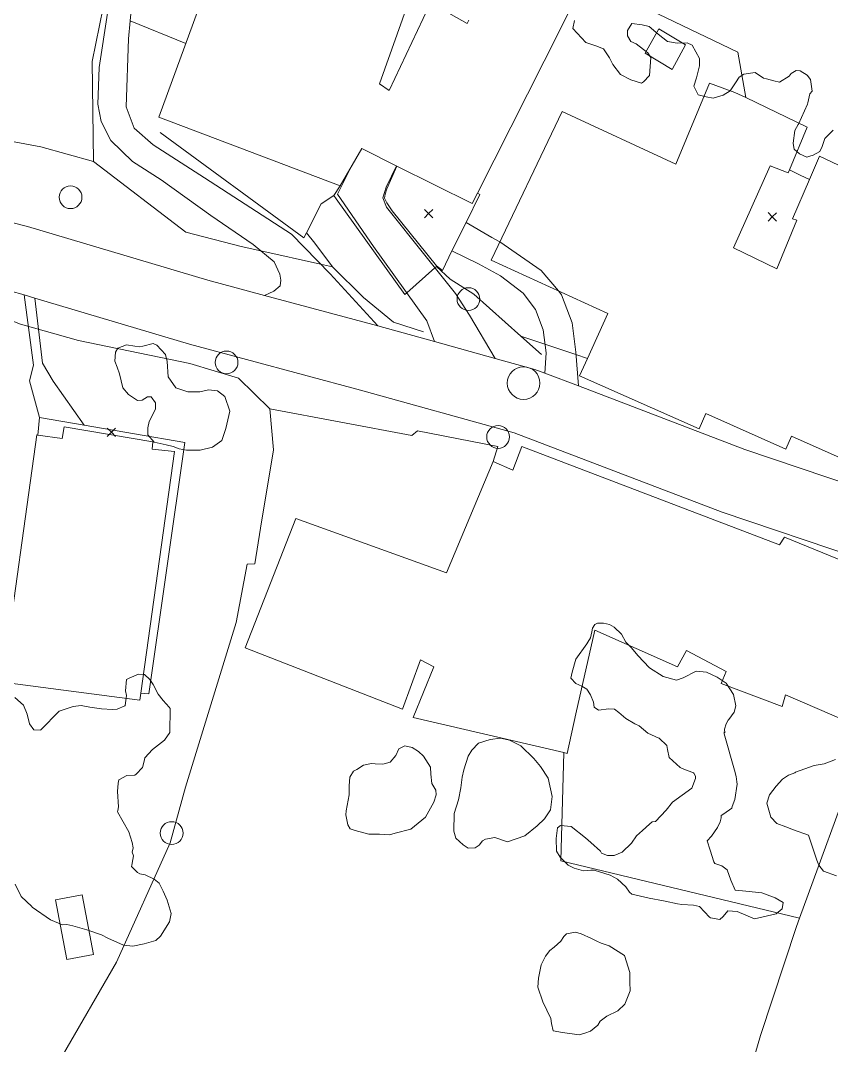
# Model space of a CAD drawing. Header units: metres. Extents: x 4652992 to 4879070, y 2074171 to 2309877.
# Drawn here: x 4654450.7 to 4654505.5, y 2307701.6 to 2307770.9 of the extents above; entities that cross this region are included whole.
import ezdxf

# ---------------------------------------------------------------- set-up
doc = ezdxf.new("R2010")
doc.units = ezdxf.units.M
doc.header["$MEASUREMENT"] = 0
doc.linetypes.add('DGN Style 2', pattern=[66.27138, 39.762828, -26.508552])
doc.layers.get('0').update_dxf_attribs({"color": 4, "lineweight": 0})
for name, color, linetype, lineweight in [('Level 18', 5, 'Continuous', 0), ('Level 30', 5, 'Continuous', 0), ('Level 31', 38, 'Continuous', 0), ('Level 35', 4, 'Continuous', 0), ('Level 36', 1, 'Continuous', 0), ('Level 37', 3, 'Continuous', 0), ('Level 38', 3, 'Continuous', 0), ('Level 40', 1, 'Continuous', 0), ('Level 45', 9, 'Continuous', 0), ('Level 53', 5, 'Continuous', 0), ('Level 54', 30, 'DGN Style 2', 0), ('Level 61', 4, 'Continuous', 0), ('Level 62', 4, 'Continuous', 0), ('Level 63', 3, 'Continuous', 0)]:
    doc.layers.add(name, color=color, linetype=linetype, lineweight=lineweight)

# ---------------------------------------------------------------- blocks, each defined once
blk = doc.blocks.new('POSTE')
at = {"color": 0, "linetype": 'ByBlock', "lineweight": -2}
blk.add_circle((0, 0), 0.770001, dxfattribs=at)
blk = doc.blocks.new('AL')
at = {"color": 0, "linetype": 'ByBlock', "lineweight": -2, "ltscale": 10}
blk.add_circle((0, 0), 1.100002, dxfattribs=at)
blk = doc.blocks.new('COTA')
at = {"color": 0, "linetype": 'ByBlock', "lineweight": -2, "ltscale": 10}
for p, q in [((0, 0), (-1.419522, -1.408457)), ((-1.408457, 1.419522), (0, 0)), ((1.419522, 1.408457), (0, 0)), ((0, 0), (1.408457, -1.419522))]:
    blk.add_line(p, q, dxfattribs=at)

msp = doc.modelspace()

# ---------------------------------------------------------------- linework, layer by layer
at = {"layer": 'Level 18', "color": 30}
for points in [[(4654507.377905, 2307734.559647, 1397.068124), (4654498.156626, 2307737.669465, 1396.105281), (4654484.089494, 2307743.039928, 1394.481542), (4654473.700977, 2307745.921774, 1392.658126), (4654462.159685, 2307749.02787, 1390.321371), (4654451.690158, 2307752.143324, 1388.355251), (4654450.971616, 2307752.357143, 1388.220312), (4654450.017867, 2307752.640954, 1388.041204), (4654438.969103, 2307755.361598, 1386.078942), (4654433.32007, 2307756.942491, 1385.140306), (4654431.283865, 2307758.076758, 1384.725825), (4654431.053477, 2307758.314531, 1384.651338), (4654429.433109, 2307759.987744, 1384.24816), (4654427.825507, 2307762.7131, 1383.581293), (4654427.043122, 2307766.295843, 1382.873555), (4654423.423539, 2307791.387965, 1378.17038), (4654422.099488, 2307801.584107, 1376.510675)], [(4654508.965251, 2307738.773335, 1397.267698), (4654499.678726, 2307741.905157, 1396.136975), (4654488.43172, 2307746.198969, 1394.922048), (4654486.158193, 2307747.066942, 1394.592317), (4654485.496556, 2307747.319538, 1394.51253), (4654482.799812, 2307748.067634, 1393.99752), (4654478.706817, 2307749.203059, 1393.312496), (4654474.887181, 2307750.262652, 1392.525362), (4654467.228898, 2307752.323718, 1391.127527), (4654463.386362, 2307753.357856, 1390.395421), (4654451.198241, 2307756.984718, 1388.123929), (4654440.109151, 2307759.791417, 1385.973779), (4654435.732734, 2307761.630846, 1384.681276), (4654434.741735, 2307762.182882, 1384.441764), (4654433.725052, 2307763.232652, 1384.081107), (4654432.755555, 2307764.876232, 1383.609569), (4654430.216678, 2307773.820591, 1381.500061), (4654427.880385, 2307792.010023, 1378.10634), (4654426.957276, 2307801.598877, 1376.426048)]]:
    msp.add_polyline3d(points, dxfattribs=at)
at = {"layer": 'Level 30', "color": 1}
for points in [[(4654488.614149, 2307773.15139, 1399.3515), (4654486.118183, 2307768.152627, 1402.2515), (4654481.60855, 2307759.23302, 1402.0661), (4654481.252968, 2307758.529714, 1402.0515), (4654476.176016, 2307761.066044, 1402.0515), (4654473.799352, 2307762.253372, 1402.0515), (4654472.337109, 2307759.738862, 1399.0515), (4654460.069012, 2307764.383081, 1398.8515), (4654465.356334, 2307778.804447, 1398.2515)], [(4654477.740175, 2307774.382436, 1397.4515), (4654474.989081, 2307766.625655, 1398.56), (4654475.653464, 2307766.182002, 1402.1515), (4654478.329906, 2307771.846026, 1401.6158)], [(4654478.959963, 2307771.812993, 1401.1288), (4654480.914603, 2307770.700748, 1399.3515), (4654481.024291, 2307770.930802, 1399.3515)], [(4654519.396934, 2307735.445538, 1403.0515), (4654502.843494, 2307742.79661, 1402.0515), (4654502.453048, 2307741.923131, 1399.4515), (4654497.043264, 2307744.332619, 1399.3515), (4654496.594266, 2307743.293044, 1399.3515), (4654488.499428, 2307746.875756, 1399.3515), (4654489.042138, 2307748.063992, 1399.4359), (4654490.429288, 2307751.101089, 1399.6515), (4654482.533136, 2307754.713327, 1399.2515), (4654487.335097, 2307764.755937, 1399.2515), (4654495.025322, 2307761.199513, 1400.1515), (4654497.300961, 2307766.674314, 1398.6515), (4654499.019045, 2307766.044025, 1399.8515), (4654499.744115, 2307765.696059, 1399.8515), (4654503.891017, 2307763.705934, 1399.8515)], [(4654503.891017, 2307763.705934, 1399.8515), (4654502.704427, 2307760.80743, 1399.8515), (4654502.70441, 2307760.807389, 1399.8515), (4654502.619579, 2307760.60017, 1399.8515), (4654501.403567, 2307761.082264, 1399.8515), (4654498.913772, 2307755.54069, 1399.3515), (4654501.849907, 2307754.11543, 1399.5515), (4654503.193829, 2307757.400759, 1399.5515), (4654502.902202, 2307757.506871, 1399.5515), (4654504.052504, 2307760.156984, 1399.5515), (4654504.052519, 2307760.15702, 1399.5515), (4654504.733912, 2307761.72684, 1399.5515), (4654509.821314, 2307759.322244, 1400.3515)], [(4654458.854627, 2307725.439102, 1390.228742), (4654458.788109, 2307724.96478, 1390.228742), (4654449.522985, 2307726.169597, 1390.228742), (4654451.826811, 2307742.893093, 1390.228742), (4654451.909445, 2307742.880966, 1390.228742), (4654453.543458, 2307742.64118, 1390.228742), (4654453.682463, 2307743.445979, 1392.228742), (4654459.671513, 2307742.432245, 1392.728742), (4654459.636701, 2307741.922403, 1392.728742), (4654461.144548, 2307741.767967, 1390.228742), (4654458.854627, 2307725.439102, 1390.228742)], [(4654508.853215, 2307722.549826, 1399.1337), (4654502.429757, 2307725.325666, 1399.1337), (4654502.197812, 2307724.523378, 1401.3337), (4654498.075156, 2307726.090592, 1401.3337), (4654498.425255, 2307726.906219, 1401.3337), (4654495.742245, 2307728.328352, 1398.6337), (4654495.135739, 2307727.221176, 1398.0337), (4654489.540123, 2307729.699293, 1397.5337), (4654488.273484, 2307724.030411, 1399.2137), (4654487.684692, 2307721.355106, 1397.4994), (4654487.442801, 2307721.411702, 1397.483938), (4654477.27064, 2307723.791706, 1396.8337), (4654478.661864, 2307727.21549, 1396.8337), (4654477.767349, 2307727.67508, 1396.8337), (4654476.53814, 2307724.356532, 1396.8337), (4654465.904589, 2307728.498339, 1396.8337), (4654469.347792, 2307737.238429, 1397.7337), (4654479.521876, 2307733.572232, 1397.7337), (4654482.672004, 2307741.09042, 1397.734), (4654484.005647, 2307740.497491, 1398.4337), (4654484.609618, 2307742.107505, 1398.4337)], [(4654484.609618, 2307742.107505, 1398.4337), (4654502.028248, 2307735.460086, 1399.3337), (4654502.358132, 2307735.971675, 1401.9337), (4654512.113538, 2307731.988848, 1401.4337)]]:
    msp.add_polyline3d(points, dxfattribs=at)
at = {"layer": 'Level 31', "elevation": 1388.540569, "flags": 128}
msp.add_lwpolyline([(4654455.661299, 2307707.775622), (4654453.855885, 2307707.431371), (4654453.087911, 2307711.45898), (4654454.893324, 2307711.803231), (4654455.661299, 2307707.775622)], dxfattribs=at)
at = {"layer": 'Level 31'}
msp.add_polyline3d([(4654495.66524, 2307769.273023, 1398.7348), (4654494.780285, 2307767.599481, 1399.5048), (4654492.948885, 2307768.703553, 1399.1548), (4654493.883498, 2307770.348885, 1398.8748), (4654495.66524, 2307769.273023, 1398.7348)], dxfattribs=at)
at = {"layer": 'Level 35'}
for points in [[(4654460.158444, 2307763.331982, 1395.4751), (4654469.880971, 2307756.210006, 1395.5751), (4654470.058704, 2307756.55758, 1395.5751), (4654471.054164, 2307758.504293, 1395.5751), (4654471.906385, 2307759.070294, 1399.051499)], [(4654472.337109, 2307759.738862, 1399.0515), (4654471.906385, 2307759.070294, 1399.051499), (4654472.062861, 2307758.847441, 1397.751499), (4654476.716486, 2307752.376247, 1395.751499)], [(4654478.851726, 2307754.288345, 1395.751499), (4654479.780235, 2307753.417799, 1397.551499), (4654481.368897, 2307752.39944, 1397.551499), (4654484.555691, 2307749.566987, 1396.296477), (4654485.939517, 2307748.33703, 1395.751499)]]:
    msp.add_polyline3d(points, dxfattribs=at)
at = {"layer": 'Level 36'}
msp.add_polyline3d([(4654477.558136, 2307743.159189, 1395.333712), (4654477.183603, 2307742.850344, 1395.833712), (4654467.576292, 2307744.663218, 1395.533712), (4654467.820691, 2307741.878892, 1395.533712), (4654466.951267, 2307736.58029, 1395.533712), (4654466.559626, 2307734.183137, 1395.333712), (4654466.053417, 2307734.145783, 1395.333712)], dxfattribs=at)
at = {"layer": 'Level 37', "elevation": 1399.47, "flags": 128}
msp.add_lwpolyline([(4654502.70441, 2307760.807389), (4654503.425128, 2307760.459692), (4654504.052519, 2307760.15702)], dxfattribs=at)
at = {"layer": 'Level 37', "extrusion": (-0.0996071310454591, -0.4657185966384771, 0.8793091653053435), "elevation": -1537142.519908, "flags": 128}
msp.add_lwpolyline([(4068910.675411, 2840966.185315), (4068894.082355, 2840966.666661), (4068892.750274, 2840974.845849)], dxfattribs=at)
at = {"layer": 'Level 37'}
for points in [[(4654465.635181, 2307755.623445, 1392.9287), (4654461.907526, 2307756.604807, 1392.5287), (4654455.65663, 2307761.386155, 1393.3287), (4654452.095649, 2307762.37362, 1393.5287), (4654447.282975, 2307763.278106, 1393.1287), (4654443.112171, 2307764.377654, 1392.2287), (4654440.126643, 2307765.815692, 1391.5287), (4654439.355835, 2307770.894985, 1391.8287), (4654438.064376, 2307776.643332, 1391.1387), (4654437.913259, 2307782.97494, 1389.6287), (4654437.510003, 2307785.848512, 1388.6687), (4654436.732363, 2307789.207643, 1387.7687), (4654435.294865, 2307795.424538, 1386.8287), (4654434.603793, 2307797.809981, 1384.7287), (4654433.841309, 2307801.584107, 1383.6287)], [(4654469.158168, 2307785.879523, 1394.85), (4654466.432852, 2307787.840614, 1394.85), (4654461.555005, 2307781.815564, 1394.85), (4654456.818891, 2307774.249985, 1394.85), (4654455.572185, 2307768.140311, 1394.5), (4654455.65663, 2307761.386155, 1393.3287)], [(4654499.744115, 2307765.696059, 1397.86), (4654499.21884, 2307768.774421, 1397.86), (4654488.44959, 2307773.940913, 1397.65), (4654488.001282, 2307773.420412, 1397.65)], [(4654470.058704, 2307756.55758, 1395.5751), (4654470.611897, 2307755.849294, 1393.928742), (4654471.816489, 2307754.264607, 1393.228742), (4654473.903835, 2307752.180403, 1393.428742), (4654475.934396, 2307750.50698, 1393.428742), (4654477.965124, 2307749.866283, 1393.428742)], [(4654467.576292, 2307744.663218, 1395.533712), (4654465.460059, 2307746.72061, 1393.728742), (4654462.180627, 2307747.713175, 1392.228742), (4654454.659273, 2307749.280806, 1390.478742), (4654450.739303, 2307750.382769, 1390.228742), (4654444.02041, 2307753.019824, 1388.728742), (4654443.726014, 2307751.555329, 1388.728742)], [(4654466.053417, 2307734.145783, 1395.3337), (4654465.294749, 2307730.218935, 1394.8337), (4654461.892887, 2307719.073427, 1392.5337), (4654460.855402, 2307715.308608, 1391.7337), (4654457.221449, 2307707.256934, 1389.0337), (4654453.543023, 2307700.881261, 1386.6337), (4654452.048387, 2307698.628344, 1385.415686)], [(4654495.532927, 2307685.405941, 1381.915512), (4654496.491577, 2307688.942519, 1382.333712), (4654498.631672, 2307695.010278, 1384.333712), (4654500.752068, 2307702.280613, 1386.833712), (4654503.174824, 2307709.657904, 1390.333712), (4654503.378781, 2307710.215825, 1390.60447), (4654507.317869, 2307720.991135, 1395.833712), (4654516.535668, 2307715.538596, 1396.5337)]]:
    msp.add_polyline3d(points, dxfattribs=at)
at = {"layer": 'Level 38'}
for p, q in [((4654466.970524, 2307755.329896, 1392.993551), (4654465.635181, 2307755.623445, 1392.928742)), ((4654471.009787, 2307754.441944, 1393.18959), (4654466.970524, 2307755.329896, 1392.993551)), ((4654471.816489, 2307754.264607, 1393.228742), (4654471.009787, 2307754.441944, 1393.18959)), ((4654476.847445, 2307752.49352, 1395.751499), (4654478.741688, 2307754.189807, 1395.751499)), ((4654476.716486, 2307752.376247, 1395.751499), (4654476.847445, 2307752.49352, 1395.751499)), ((4654484.555691, 2307749.566987, 1396.296477), (4654486.177308, 2307749.023733, 1396.213923)), ((4654486.177308, 2307749.023733, 1396.213923), (4654488.273275, 2307748.321567, 1396.10722)), ((4654488.273275, 2307748.321567, 1396.10722), (4654489.042138, 2307748.063992, 1396.068079))]:
    msp.add_line(p, q, dxfattribs=at)
at = {"layer": 'Level 38', "elevation": 1395.751499, "flags": 128}
msp.add_lwpolyline([(4654478.741688, 2307754.189807), (4654478.744092, 2307754.191959), (4654478.851726, 2307754.288345)], dxfattribs=at)
at = {"layer": 'Level 38', "extrusion": (-0.0862451885090127, 0.0275045796704108, 0.9958942039976932), "elevation": -336563.184075, "flags": 128}
msp.add_lwpolyline([(-3612835.974791, 3718066.873407), (-3612837.038092, 3718066.873407), (-3612836.391987, 3718061.350057)], dxfattribs=at)
at = {"layer": 'Level 40', "color": 3, "flags": 128}
for points, elevation in [([(4654477.973348, 2307721.16995), (4654478.429335, 2307720.437279), (4654478.452488, 2307719.951315), (4654478.52974, 2307719.334222), (4654478.800248, 2307718.879171), (4654478.815685, 2307718.555182), (4654478.676515, 2307718.061432), (4654478.112159, 2307717.050685), (4654477.107194, 2307716.248079), (4654476.04815, 2307715.977757), (4654475.661632, 2307715.854209), (4654474.989121, 2307715.908017), (4654474.262489, 2307715.892376), (4654473.350374, 2307716.154412), (4654473.010265, 2307716.26232), (4654472.863434, 2307716.53229), (4654472.716664, 2307717.203414), (4654472.732166, 2307717.481139), (4654472.948765, 2307718.561206), (4654472.948854, 2307719.162909), (4654472.98759, 2307719.756899), (4654473.227268, 2307720.150377), (4654473.451445, 2307720.266149), (4654473.915266, 2307720.574834), (4654474.456351, 2307720.667554), (4654474.695967, 2307720.659909), (4654475.213847, 2307720.636916), (4654475.724016, 2307720.77591), (4654476.095082, 2307721.223409), (4654476.303824, 2307721.663142), (4654476.705776, 2307721.863808), (4654477.208181, 2307721.763676), (4654477.633276, 2307721.478397), (4654477.973348, 2307721.16995)], 1395.2287), ([(4654484.820522, 2307715.782977), (4654483.655267, 2307715.387675), (4654482.797816, 2307715.672678), (4654482.149226, 2307715.573749), (4654481.951348, 2307715.442037), (4654481.720485, 2307715.145744), (4654481.456645, 2307714.970126), (4654480.994933, 2307714.948048), (4654480.643163, 2307715.189317), (4654480.159489, 2307715.628028), (4654480.027598, 2307716.110721), (4654480.038655, 2307717.306553), (4654480.335506, 2307718.217197), (4654480.500434, 2307719.040019), (4654480.588408, 2307719.764071), (4654480.687362, 2307720.257745), (4654480.984192, 2307721.168315), (4654481.237028, 2307721.574259), (4654481.676728, 2307722.057036), (4654482.468161, 2307722.298584), (4654483.17165, 2307722.386538), (4654483.776208, 2307722.266049), (4654484.556642, 2307721.882347), (4654485.414036, 2307721.026975), (4654485.875721, 2307720.478625), (4654486.403373, 2307719.688948), (4654486.667235, 2307718.438427), (4654486.546349, 2307717.549785), (4654486.139639, 2307716.94628), (4654485.644976, 2307716.47439), (4654484.820522, 2307715.782977)], 1398.2287)]:
    msp.add_lwpolyline(points, dxfattribs=dict(at, elevation=elevation))
at = {"layer": 'Level 40', "color": 3}
for points in [[(4654505.654763, 2307763.491146, 1400.2287), (4654505.087864, 2307762.932207, 1400.2287), (4654504.904411, 2307762.389399, 1400.2287), (4654504.746297, 2307762.062672, 1400.2287), (4654504.299107, 2307761.814037, 1400.2287), (4654504.080574, 2307761.741321, 1400.2287), (4654503.873526, 2307761.670476, 1400.2287), (4654503.382808, 2307761.900045, 1400.2287), (4654503.024106, 2307762.213356, 1400.2287), (4654502.973871, 2307762.468326, 1400.2287), (4654502.956758, 2307762.604589, 1400.2287), (4654503.074211, 2307763.48212, 1400.2287), (4654503.298261, 2307763.873412, 1400.2287), (4654503.303857, 2307763.901359, 1400.2287), (4654503.925508, 2307765.259627, 1400.2287), (4654503.942296, 2307765.343464, 1400.2287), (4654504.068144, 2307765.949412, 1400.2287), (4654504.244678, 2307766.125966, 1400.2287), (4654504.116638, 2307766.912069, 1400.2287), (4654503.908166, 2307767.210076, 1400.2287), (4654503.415403, 2307767.511486, 1400.2287), (4654503.157208, 2307767.534026, 1400.2287), (4654502.813909, 2307767.319153, 1400.2287), (4654502.669804, 2307767.137121, 1400.2287), (4654502.036701, 2307766.740176, 1400.2287), (4654501.641392, 2307766.819099, 1400.2287), (4654501.151279, 2307766.974679, 1400.2287), (4654500.948524, 2307767.015071, 1400.2287), (4654500.379538, 2307767.383629, 1400.2287), (4654499.606467, 2307767.288756, 1400.2287), (4654499.307679, 2307767.08041, 1400.2287), (4654499.055597, 2307766.694733, 1400.2287), (4654498.685866, 2307766.158128, 1400.2287), (4654498.227567, 2307765.857534, 1400.2287), (4654497.538566, 2307765.660174, 1400.2287), (4654497.060874, 2307765.755337, 1400.2287), (4654496.534103, 2307765.889338, 1400.2287), (4654496.242236, 2307766.470595, 1400.2287), (4654496.41715, 2307767.026938, 1400.2287), (4654496.616964, 2307767.851675, 1400.2287), (4654496.617754, 2307768.241957, 1400.2287), (4654496.617736, 2307768.34275, 1400.2287), (4654496.124753, 2307769.237123, 1400.2287), (4654495.795724, 2307769.387187, 1400.2287), (4654495.104631, 2307769.370634, 1400.2287), (4654494.460216, 2307769.499007, 1400.2287), (4654493.831651, 2307769.983408, 1400.2287), (4654493.2279, 2307770.507091, 1400.2287), (4654492.753151, 2307770.622022, 1400.2287), (4654492.050598, 2307770.705462, 1400.2287), (4654491.753668, 2307770.241577, 1400.2287), (4654491.764915, 2307769.861585, 1400.2287), (4654491.983489, 2307769.498403, 1400.2287), (4654492.330921, 2307769.342017, 1400.2287), (4654493.131393, 2307768.726051, 1400.2287), (4654493.339664, 2307768.414598, 1400.2287), (4654493.233557, 2307767.191845, 1400.2287), (4654492.845791, 2307766.756586, 1400.2287), (4654492.693937, 2307766.677251, 1400.2287), (4654491.978694, 2307766.898373, 1399.7287), (4654491.290256, 2307767.264047, 1399.2287), (4654490.755597, 2307767.9353, 1399.2287), (4654490.53776, 2307768.389411, 1399.2287), (4654490.141719, 2307768.981694, 1399.2287), (4654489.617018, 2307769.188897, 1399.2287), (4654488.943822, 2307769.425681, 1399.2287), (4654488.052798, 2307770.373242, 1399.2287), (4654488.161662, 2307770.916256, 1399.2287)], [(4654459.340017, 2307742.899363, 1393.2), (4654459.327609, 2307743.379941, 1393.2), (4654459.432467, 2307743.793682, 1393.2), (4654459.855978, 2307744.638662, 1392.4), (4654459.851918, 2307745.052804, 1392.4), (4654459.562717, 2307745.458499, 1392.4), (4654459.302741, 2307745.466796, 1392.4), (4654458.950431, 2307745.232443, 1392.4), (4654458.644323, 2307745.228178, 1392.4), (4654458.023858, 2307745.612868, 1392.4), (4654457.638247, 2307746.081279, 1392.4), (4654457.417102, 2307747.011973, 1391.2), (4654457.270272, 2307747.476994, 1391.2), (4654457.110822, 2307747.879162, 1391.2), (4654457.144637, 2307748.482477, 1391.2), (4654457.308526, 2307748.754843, 1391.2), (4654457.900775, 2307748.985424, 1391.2), (4654458.450914, 2307748.897588, 1391.2), (4654458.791079, 2307748.851593, 1391.2), (4654458.996883, 2307748.897732, 1391.2), (4654459.685698, 2307749.065494, 1391.2), (4654459.950251, 2307748.969205, 1391.2), (4654460.521217, 2307748.332541, 1391.2), (4654460.642861, 2307747.850766, 1391.2), (4654460.718135, 2307746.811738, 1391.2), (4654461.232672, 2307746.081139, 1392), (4654462.037296, 2307745.796963, 1393.6), (4654462.850467, 2307745.811304, 1394.4), (4654463.440156, 2307745.932446, 1394.4), (4654464.038159, 2307745.878369, 1394.4), (4654464.548256, 2307745.494687, 1394.4), (4654464.87001, 2307744.497662, 1394.4), (4654464.614604, 2307743.333569, 1394.4), (4654464.342554, 2307742.519909, 1394.4), (4654463.706744, 2307742.060783, 1394.4), (4654462.877654, 2307741.850264, 1393.6), (4654461.93799, 2307741.85631, 1392.8), (4654461.456036, 2307741.952352, 1392.8), (4654461.053735, 2307742.119497, 1392.8), (4654460.571783, 2307742.215538, 1392.8), (4654459.758758, 2307742.399298, 1392.8), (4654459.340017, 2307742.899363, 1393.2)], [(4654494.15757, 2307726.551765, 1398.2287), (4654495.059116, 2307726.300497, 1398.2287), (4654495.513736, 2307726.469243, 1398.2287), (4654496.400022, 2307726.916704, 1398.2287), (4654497.097009, 2307726.856772, 1398.2287), (4654497.821016, 2307726.525745, 1398.2287), (4654498.41813, 2307726.116319, 1398.2287), (4654498.918706, 2307725.338437, 1398.2287), (4654499.079829, 2307724.579008, 1398.2287), (4654498.953429, 2307724.15091, 1398.2287), (4654498.597372, 2307723.655697, 1398.2287), (4654498.565285, 2307723.602816, 1398.2287), (4654498.42889, 2307723.355465, 1398.2287), (4654498.313013, 2307723.006958, 1397.7287), (4654498.322401, 2307722.747153, 1397.7287), (4654498.289333, 2307722.823264, 1396.2287), (4654498.284589, 2307722.737738, 1396.2287), (4654498.281928, 2307722.689768, 1396.2287), (4654498.983944, 2307720.232902, 1396.2287), (4654499.099464, 2307719.808485, 1396.2287), (4654499.14121, 2307719.43243, 1396.2287), (4654499.155702, 2307719.279472, 1396.2287), (4654499.012477, 2307718.240024, 1396.2287), (4654498.822777, 2307717.778372, 1396.2287), (4654498.81226, 2307717.660948, 1395.2287), (4654498.260369, 2307717.275078, 1394.7287), (4654498.089022, 2307717.15811, 1394.2287), (4654498.085984, 2307717.007018, 1394.2287), (4654498.025659, 2307716.735136, 1393.7287), (4654497.844395, 2307716.357329, 1393.7287), (4654497.428136, 2307715.763941, 1393.7287), (4654497.14982, 2307715.448325, 1393.7287), (4654497.350599, 2307714.822631, 1392.2287), (4654497.582617, 2307714.028984, 1392.2287), (4654497.65802, 2307713.915269, 1392.2287), (4654498.12812, 2307713.766064, 1392.2287), (4654498.485807, 2307713.48994, 1392.2287), (4654498.731356, 2307712.781201, 1392.2287), (4654499.025356, 2307712.113218, 1392.2287), (4654499.05671, 2307712.106968, 1392.2287), (4654499.76011, 2307712.054071, 1392.2287), (4654500.833779, 2307711.925347, 1391.7287), (4654501.7271, 2307711.593638, 1391.2287), (4654502.28043, 2307711.272828, 1391.2287), (4654502.208559, 2307710.845621, 1391.2287), (4654501.796722, 2307710.525214, 1391.2287), (4654500.335005, 2307710.172338, 1391.2287), (4654499.174599, 2307710.680987, 1391.2287), (4654498.537818, 2307710.718537, 1391.2287), (4654498.230219, 2307710.323605, 1391.2287), (4654497.989132, 2307710.133046, 1391.2287), (4654497.371238, 2307710.249265, 1391.2287), (4654497.306287, 2307710.28479, 1391.2287), (4654496.610718, 2307711.018991, 1391.2287), (4654496.211672, 2307711.096704, 1391.2287), (4654495.423297, 2307711.143791, 1391.2287), (4654495.142533, 2307711.199753, 1391.2287), (4654494.293022, 2307711.369077, 1391.2287), (4654494.198353, 2307711.387946, 1391.2287), (4654493.225544, 2307711.581846, 1391.2287), (4654492.045159, 2307711.85438, 1391.2287), (4654491.900607, 2307711.976286, 1391.2287), (4654491.644986, 2307712.333525, 1392.2287), (4654491.085285, 2307712.858926, 1392.2287), (4654490.583609, 2307713.121638, 1392.2287), (4654489.506678, 2307713.466464, 1392.2287), (4654489.277915, 2307713.47214, 1392.2287), (4654488.790864, 2307713.424016, 1392.2287), (4654488.148072, 2307713.599492, 1392.2287), (4654487.736397, 2307713.801756, 1392.2287), (4654487.209853, 2307714.347449, 1392.2287), (4654486.965379, 2307714.754024, 1392.2287), (4654486.94026, 2307715.605133, 1392.2287), (4654487.021743, 2307716.337351, 1392.2287), (4654487.228258, 2307716.487302, 1392.2287), (4654487.949755, 2307716.412717, 1392.2287), (4654488.919384, 2307715.644275, 1392.2287), (4654489.283007, 2307715.344531, 1392.2287), (4654489.92287, 2307714.744554, 1392.2287), (4654489.993923, 2307714.605985, 1392.7287), (4654490.403786, 2307714.459252, 1392.7287), (4654490.852546, 2307714.46737, 1392.7287), (4654491.385159, 2307714.686419, 1392.7287), (4654492.024464, 2307715.301217, 1392.7287), (4654492.371854, 2307715.785971, 1393.7287), (4654492.771037, 2307716.15326, 1393.7287), (4654493.237458, 2307716.573712, 1393.7287), (4654493.411339, 2307716.725542, 1394.7287), (4654493.647768, 2307716.76347, 1394.7287), (4654494.376751, 2307717.528568, 1394.7287), (4654494.792451, 2307718.063104, 1394.7287), (4654496.103549, 2307719.01243, 1394.7287), (4654496.346892, 2307719.65969, 1394.7287), (4654496.348519, 2307719.825232, 1394.7287), (4654496.245361, 2307720.019854, 1396.2287), (4654496.215851, 2307720.042749, 1396.2287), (4654495.447438, 2307720.349284, 1396.2287), (4654495.317746, 2307720.415917, 1396.2287), (4654494.562702, 2307721.080015, 1396.2287), (4654494.456947, 2307721.623057, 1396.2287), (4654494.413254, 2307721.890656, 1396.2287), (4654493.895574, 2307722.382161, 1396.2287), (4654493.863059, 2307722.39249, 1397.7287), (4654493.13334, 2307722.738518, 1397.7287), (4654492.536277, 2307723.217646, 1397.7287), (4654492.255733, 2307723.365553, 1397.7287), (4654491.645782, 2307723.713176, 1397.7287), (4654491.177528, 2307724.126487, 1397.7287), (4654490.872, 2307724.345477, 1397.7287), (4654490.481911, 2307724.364956, 1397.7287), (4654489.78488, 2307724.277812, 1397.7287), (4654489.504456, 2307724.49637, 1397.7287), (4654489.455862, 2307724.827548, 1397.7287), (4654489.249578, 2307725.321016, 1397.7287), (4654488.995846, 2307725.695195, 1398.2287), (4654488.889354, 2307725.767346, 1399.2287), (4654488.66791, 2307725.903754, 1399.2287), (4654488.251771, 2307726.08337, 1399.2287), (4654487.934999, 2307726.436546, 1399.2287), (4654488.022575, 2307726.843097, 1399.2287), (4654488.263455, 2307727.723827, 1399.2287), (4654489.001731, 2307728.759596, 1398.2287), (4654489.065764, 2307728.87845, 1398.2287), (4654489.264551, 2307729.17329, 1398.2287), (4654489.344105, 2307729.570367, 1398.2287), (4654489.393838, 2307729.818598, 1398.2287), (4654489.543072, 2307730.079265, 1398.2287), (4654489.723412, 2307730.172396, 1398.2287), (4654490.140078, 2307730.153895, 1398.2287), (4654490.544311, 2307730.073338, 1398.2287), (4654490.859808, 2307729.903126, 1398.2287), (4654491.355319, 2307729.414627, 1398.2287), (4654491.634634, 2307728.890747, 1398.2287), (4654492.020414, 2307728.489296, 1398.2287), (4654492.453744, 2307727.982606, 1398.2287), (4654493.236709, 2307727.149696, 1398.2287), (4654494.15757, 2307726.551765, 1398.2287)], [(4654450.351106, 2307725.141173, 1392.7426), (4654450.943669, 2307724.626132, 1392.7426), (4654451.179013, 2307724.001952, 1392.7426), (4654451.335122, 2307723.357272, 1392.7426), (4654451.634807, 2307722.950206, 1392.7426), (4654452.050034, 2307722.923601, 1392.7426), (4654452.09986, 2307722.956753, 1392.7426), (4654453.338949, 2307724.224274, 1392.7426), (4654454.278872, 2307724.542503, 1392.7426), (4654454.820565, 2307724.597684, 1392.7426), (4654455.420732, 2307724.478065, 1392.7426), (4654456.195981, 2307724.365117, 1392.7426), (4654456.94982, 2307724.322154, 1392.7426), (4654457.253942, 2307724.360773, 1392.7426), (4654457.772965, 2307724.58212, 1392.7426), (4654457.798962, 2307724.599582, 1392.0423), (4654457.883006, 2307725.270845, 1391.3419), (4654457.833609, 2307725.599905, 1391.3419), (4654457.900526, 2307726.345932, 1391.3419), (4654458.072364, 2307726.457592, 1391.3419), (4654458.715239, 2307726.719395, 1391.3419), (4654459.11653, 2307726.696845, 1391.3419), (4654459.467944, 2307726.358356, 1391.3419), (4654459.69701, 2307726.014195, 1391.3419), (4654460.040378, 2307725.373335, 1391.3419), (4654460.372245, 2307724.930622, 1391.3419), (4654460.783233, 2307724.482738, 1391.3419), (4654460.853883, 2307724.395875, 1391.3419), (4654460.820332, 2307722.778224, 1391.3419), (4654460.465735, 2307722.252358, 1391.3419), (4654460.053725, 2307721.936777, 1391.3419), (4654459.640284, 2307721.633562, 1391.3419), (4654459.137743, 2307721.060695, 1391.3419), (4654459.085846, 2307720.837139, 1391.3419), (4654458.984633, 2307720.41672, 1391.3419), (4654458.544777, 2307719.946207, 1391.3419), (4654458.460284, 2307719.895183, 1392.0423), (4654457.922054, 2307719.859693, 1392.7426), (4654457.367372, 2307719.573268, 1392.7426), (4654457.320739, 2307719.340983, 1392.7426), (4654457.27943, 2307718.777717, 1392.7426), (4654457.342706, 2307717.757068, 1392.7426), (4654457.299698, 2307717.502528, 1393.443), (4654457.289214, 2307717.415566, 1394.8437), (4654458.059082, 2307716.063714, 1394.8437), (4654458.283294, 2307715.337386, 1394.8437), (4654458.337239, 2307714.979719, 1394.8437), (4654458.279927, 2307714.694206, 1394.8437), (4654458.359894, 2307714.426165, 1394.8437), (4654458.324979, 2307714.177628, 1394.8437), (4654458.248012, 2307713.794193, 1394.8437), (4654458.231909, 2307713.713969, 1394.8437), (4654458.638106, 2307713.304187, 1394.1433), (4654458.798955, 2307713.212483, 1394.1433), (4654459.153933, 2307713.141726, 1394.1433), (4654459.761498, 2307712.86867, 1394.1433), (4654460.108784, 2307712.593538, 1394.1433), (4654460.377413, 2307712.040948, 1393.443), (4654460.639411, 2307711.441967, 1392.0423), (4654460.788277, 2307710.997997, 1392.0423), (4654460.910829, 2307710.542633, 1392.0423), (4654460.795408, 2307709.967487, 1392.0423), (4654460.184315, 2307709.012601, 1392.0423), (4654459.884582, 2307708.713443, 1392.0423), (4654459.081348, 2307708.475642, 1392.0423), (4654458.332855, 2307708.317808, 1392.0423), (4654457.69748, 2307708.387545, 1392.0423), (4654456.639072, 2307708.871059, 1392.0423), (4654456.211232, 2307709.088087, 1392.0423), (4654455.208168, 2307709.428867, 1392.0423), (4654454.272506, 2307709.712503, 1392.0423), (4654453.869182, 2307709.792901, 1392.0423), (4654453.564288, 2307709.77832, 1391.9505)], [(4654505.872647, 2307713.078941, 1395.2287), (4654504.992139, 2307713.403428, 1395.2287), (4654504.676223, 2307713.814037, 1395.2287), (4654504.542156, 2307714.138736, 1395.2287), (4654503.986654, 2307715.838626, 1395.2287), (4654502.962636, 2307716.191701, 1395.2287), (4654502.455409, 2307716.392115, 1395.2287), (4654501.852486, 2307716.611601, 1395.2287), (4654501.440902, 2307717.04125, 1395.2287), (4654501.182309, 2307717.986648, 1395.2287), (4654501.344851, 2307718.550146, 1395.2287), (4654501.813589, 2307719.151923, 1395.2287), (4654502.233175, 2307719.61899, 1395.7287), (4654502.634731, 2307719.886315, 1395.7287), (4654503.065, 2307720.048672, 1395.7287), (4654503.101333, 2307720.094958, 1396.2287), (4654504.381713, 2307720.53401, 1396.2287), (4654505.050595, 2307720.64864, 1396.2287), (4654505.805422, 2307720.944487, 1396.2287)], [(4654453.564288, 2307709.77832, 1391.9505), (4654452.75443, 2307710.114135, 1391.6), (4654451.529104, 2307710.97147, 1390.4), (4654451.490491, 2307711.008248, 1390.4), (4654450.776375, 2307711.688413, 1390.4), (4654450.374358, 2307712.514452, 1390.4)], [(4654488.868928, 2307702.441754, 1389.2287), (4654488.485479, 2307702.337245, 1389.2287), (4654487.356018, 2307702.490013, 1389.2287), (4654486.728539, 2307702.615094, 1389.2287), (4654486.609996, 2307703.10918, 1389.2287), (4654486.568151, 2307703.443217, 1389.2287), (4654486.031282, 2307704.563494, 1389.2287), (4654485.68623, 2307705.552706, 1390.2287), (4654485.73495, 2307706.157337, 1390.2287), (4654485.915942, 2307707.060823, 1390.2287), (4654486.215297, 2307707.651606, 1390.2287), (4654486.507694, 2307708.026952, 1390.2287), (4654486.807056, 2307708.256364, 1390.2287), (4654487.25261, 2307708.673444, 1390.2287), (4654487.461456, 2307708.993162, 1390.2287), (4654487.642459, 2307709.17389, 1390.2287), (4654488.241185, 2307709.271353, 1390.2287), (4654488.61714, 2307709.160281, 1390.2287), (4654489.313364, 2307708.840834, 1390.2287), (4654489.675404, 2307708.660266, 1390.2287), (4654489.974783, 2307708.528323, 1390.2287), (4654490.517839, 2307708.347807, 1390.2287), (4654491.548291, 2307707.70879, 1390.2287), (4654491.901243, 2307706.541594, 1389.2287), (4654491.91526, 2307705.887471, 1389.2287), (4654491.943212, 2307705.302931, 1389.2287), (4654491.580785, 2307704.398145, 1389.2287), (4654491.092811, 2307703.95261, 1389.2287), (4654490.367782, 2307703.59051, 1389.2287), (4654489.900701, 2307703.249362, 1389.2287), (4654489.740371, 2307702.991816, 1389.2287), (4654489.259344, 2307702.581062, 1389.2287), (4654488.868928, 2307702.441754, 1389.2287)]]:
    msp.add_polyline3d(points, dxfattribs=at)
at = {"layer": 'Level 53', "color": 212}
for points in [[(4654474.887181, 2307750.262652, 1392.5254), (4654471.660778, 2307753.771605, 1392.2897), (4654469.037219, 2307756.473141, 1392.4233), (4654463.17276, 2307760.276935, 1392.3543), (4654459.704511, 2307762.492341, 1392.39), (4654458.416585, 2307763.626086, 1392.5172), (4654457.873907, 2307765.073554, 1392.7101), (4654458.018848, 2307769.677941, 1393.2763), (4654458.143776, 2307770.890131, 1393.345666), (4654458.285755, 2307772.26776, 1393.4245)], [(4654456.604415, 2307771.40564, 1393.3068), (4654456.047148, 2307767.720636, 1393.0153), (4654455.966819, 2307765.248335, 1392.9095), (4654456.173496, 2307764.076045, 1392.7868), (4654456.837565, 2307762.784444, 1392.6076), (4654458.3092, 2307761.386407, 1392.3359), (4654460.227243, 2307760.138803, 1392.1677), (4654463.598147, 2307757.73657, 1391.9682), (4654466.444443, 2307755.759819, 1391.8328), (4654467.874797, 2307754.590908, 1391.7564), (4654468.250871, 2307753.766903, 1391.6429), (4654468.328264, 2307753.344064, 1391.5728), (4654468.275548, 2307752.965876, 1391.4873), (4654467.857043, 2307752.603191, 1391.3452), (4654467.228898, 2307752.323718, 1391.1275)], [(4654478.706817, 2307749.203059, 1393.312496), (4654478.19961, 2307750.607873, 1393.692311), (4654474.594566, 2307755.635248, 1394.930619), (4654472.152186, 2307759.170157, 1396.005235), (4654473.056993, 2307760.976793, 1396.640272)], [(4654476.149168, 2307761.079457, 1396.8709), (4654475.454609, 2307759.640099, 1396.6186), (4654475.227919, 2307758.930374, 1396.4052), (4654475.465637, 2307758.279424, 1396.2649), (4654478.057957, 2307755.047408, 1395.4729), (4654480.03731, 2307752.564713, 1394.491483), (4654480.136023, 2307752.440897, 1394.4426), (4654481.068536, 2307750.991026, 1394.218), (4654482.799812, 2307748.067634, 1393.9975)], [(4654488.43172, 2307746.198969, 1394.922048), (4654488.260406, 2307748.493963, 1395.270874), (4654488.009099, 2307750.477705, 1395.829555), (4654487.301113, 2307752.361272, 1396.29633), (4654487.098929, 2307752.624622, 1396.342762), (4654485.921264, 2307753.997939, 1396.586887), (4654483.125848, 2307755.952896, 1397.090223), (4654482.590283, 2307756.246555, 1397.11838), (4654480.844926, 2307757.249444, 1397.010004)], [(4654486.158193, 2307747.066942, 1394.592317), (4654486.251772, 2307748.435936, 1395.061236), (4654486.054441, 2307749.993615, 1395.693978), (4654485.533626, 2307751.379221, 1396.117934), (4654484.700302, 2307752.464649, 1396.393024), (4654483.181458, 2307753.641483, 1396.724177), (4654481.674844, 2307754.467584, 1396.996276), (4654479.892091, 2307755.326449, 1396.977013)]]:
    msp.add_polyline3d(points, dxfattribs=at)
at = {"layer": 'Level 54'}
msp.add_line((4654458.143776, 2307770.890131, 1393.3457), (4654461.893016, 2307769.358119, 1394.82121), dxfattribs=at)
at = {"layer": 'Level 54', "linetype": 'Continuous'}
for points in [[(4654452.01331, 2307744.079919, 1387.9624), (4654451.333536, 2307746.556044, 1388.262391), (4654451.609971, 2307747.606779, 1388.362391), (4654450.971616, 2307752.357143, 1388.220312)], [(4654451.690158, 2307752.143324, 1388.355251), (4654452.226135, 2307747.747137, 1388.362391), (4654452.945106, 2307746.52837, 1388.362391), (4654455.0296, 2307743.558946, 1387.9624)]]:
    msp.add_polyline3d(points, dxfattribs=at)
at = {"layer": 'Level 62'}
msp.add_line((4654480.844837, 2307757.249265, 1397.527883), (4654479.89218, 2307755.326628, 1397.527883), dxfattribs=at)
at = {"layer": 'Level 62', "flags": 128}
for points, elevation in [([(4654479.892091, 2307755.326449), (4654479.24253, 2307754.015517), (4654478.85633, 2307754.328152), (4654475.844212, 2307758.039203), (4654475.48079, 2307758.582936), (4654475.33089, 2307758.895595), (4654475.385444, 2307759.167516), (4654475.480899, 2307759.525549), (4654476.175934, 2307761.065862)], 1397.527883), ([(4654481.608727, 2307759.232927), (4654481.782651, 2307759.141944), (4654480.844926, 2307757.249444)], 1397.527883), ([(4654451.909462, 2307742.881166), (4654452.01331, 2307744.079919), (4654455.0296, 2307743.558946), (4654461.837237, 2307742.383134), (4654459.405427, 2307725.384029), (4654458.854826, 2307725.439082)], 1387.9624)]:
    msp.add_lwpolyline(points, dxfattribs=dict(at, elevation=elevation))

# ---------------------------------------------------------------- block references
at = {"layer": 'Level 45', "zscale": 0.1}
msp.add_blockref('AL', (4654484.731747, 2307746.396383, 1394.462391), dxfattribs=at)
at = {"layer": 'Level 61', "zscale": 0.1}
for p in [(4654454.111327, 2307758.958982, 1389.554816), (4654481.007016, 2307752.075633, 1394.362391), (4654464.655344, 2307747.793738, 1391.033712), (4654483.010082, 2307742.754648, 1394.228742), (4654460.948855, 2307715.974142, 1390.833712)]:
    msp.add_blockref('POSTE', p, dxfattribs=at)
at = {"layer": 'Level 63', "xscale": 0.2, "yscale": 0.2, "zscale": 0.1}
for p in [(4654478.308667, 2307757.858125, 1397.527883), (4654501.539296, 2307757.63303, 1397.16), (4654456.873341, 2307743.073187, 1387.9624)]:
    msp.add_blockref('COTA', p, dxfattribs=at)

doc.saveas('drawing.dxf')
